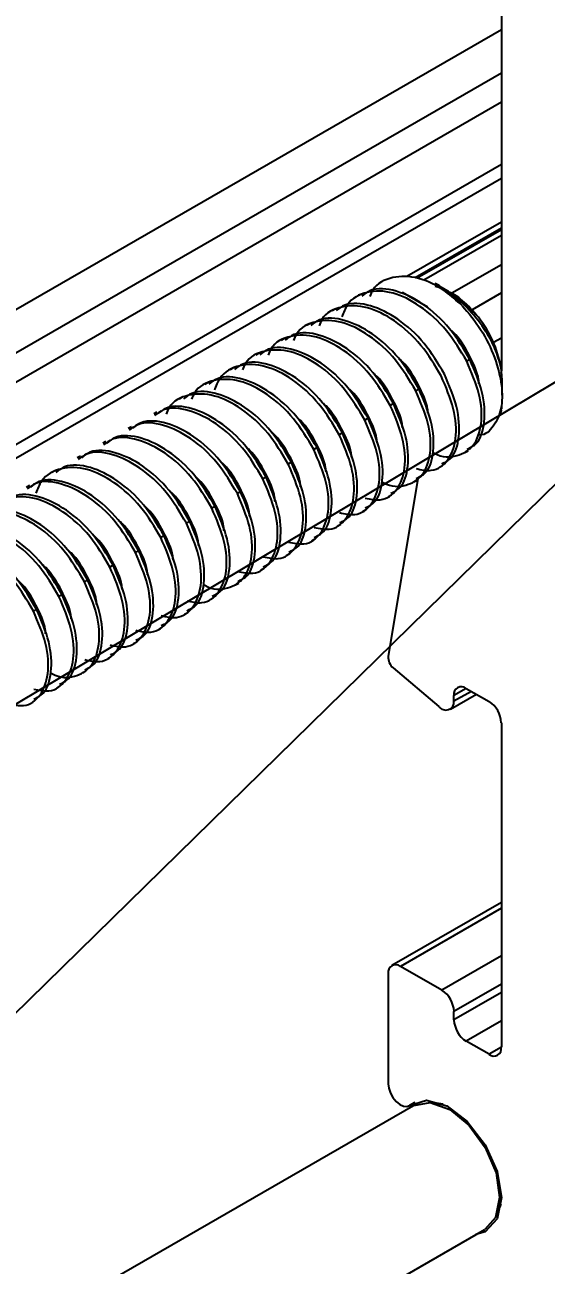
# Model space of a CAD drawing. Extents: x 0 to 10.8, y -12.5 to 0.
# Drawn here: x 6.45 to 6.902, y -9.091 to -8.014 of the extents above; entities that cross this region are included whole.
import ezdxf
from ezdxf import colors
from ezdxf.entities.mleader import LeaderData, LeaderLine
from ezdxf.math import Vec2, Vec3

# ---------------------------------------------------------------- set-up
doc = ezdxf.new("R2010")
doc.units = 0
doc.header["$LTSCALE"] = 0.5
doc.header["$MEASUREMENT"] = 0
for name, color, linetype in [('FAB DWG', 221, 'CONTINUOUS'), ('Hardware', 242, 'CONTINUOUS'), ('Housing', 150, 'CONTINUOUS')]:
    doc.layers.add(name, color=color, linetype=linetype)
doc.styles.get("Standard").update_dxf_attribs({"font": 'arial.ttf'})

msp = doc.modelspace()

# ---------------------------------------------------------------- linework, layer by layer
at = {"layer": 'Hardware', "linetype": 'Continuous', "lineweight": 25, "transparency": 16777216}
for p, q in [((6.811, -8.243), (6.8054, -8.2415)), ((6.809, -8.2407), (6.8056, -8.2388)), ((6.741, -8.2483), (6.7383, -8.2499)), ((6.8199, -8.2471), (6.8189, -8.2465)), ((6.7189, -8.2611), (6.7162, -8.2627)), ((6.6968, -8.2738), (6.6941, -8.2754)), ((6.6747, -8.2866), (6.672, -8.2882)), ((6.6526, -8.2994), (6.6499, -8.3009)), ((6.8356, -8.3048), (6.8329, -8.3063)), ((6.6305, -8.3121), (6.6278, -8.3137)), ((6.8636, -8.3226), (6.8626, -8.3114)), ((6.6084, -8.3249), (6.6057, -8.3265)), ((6.7914, -8.3303), (6.7887, -8.3319)), ((6.8636, -8.3358), (6.8636, -8.3226)), ((6.5863, -8.3376), (6.5836, -8.3392)), ((6.5643, -8.3504), (6.5615, -8.352)), ((6.7693, -8.343), (6.7666, -8.3446)), ((6.5422, -8.3631), (6.5394, -8.3647)), ((6.7473, -8.3558), (6.7445, -8.3574)), ((6.7252, -8.3685), (6.7224, -8.3701)), ((6.5201, -8.3759), (6.5173, -8.3775)), ((6.7031, -8.3813), (6.7003, -8.3829)), ((6.8313, -8.3856), (6.8341, -8.384)), ((6.498, -8.3886), (6.4952, -8.3902)), ((6.681, -8.394), (6.6782, -8.3956)), ((6.8092, -8.3983), (6.812, -8.3967)), ((6.4759, -8.4014), (6.4731, -8.403)), ((6.6589, -8.4068), (6.6561, -8.4084)), ((6.4538, -8.4142), (6.451, -8.4158)), ((6.7871, -8.4111), (6.7899, -8.4095)), ((6.6368, -8.4196), (6.634, -8.4212)), ((6.765, -8.4238), (6.7678, -8.4223)), ((6.6147, -8.4323), (6.6119, -8.4339)), ((6.7429, -8.4366), (6.7457, -8.435)), ((6.5926, -8.4451), (6.5898, -8.4467)), ((6.7208, -8.4494), (6.7236, -8.4478)), ((6.5705, -8.4578), (6.5677, -8.4594)), ((6.6987, -8.4621), (6.7015, -8.4605)), ((6.5484, -8.4706), (6.5456, -8.4722)), ((6.6766, -8.4749), (6.6794, -8.4733)), ((6.5263, -8.4833), (6.5235, -8.4849)), ((6.6545, -8.4876), (6.6573, -8.486)), ((6.5042, -8.4961), (6.5014, -8.4977)), ((6.6324, -8.5004), (6.6352, -8.4988)), ((6.4821, -8.5089), (6.4793, -8.5104)), ((6.6103, -8.5131), (6.6131, -8.5115)), ((6.46, -8.5216), (6.4572, -8.5232)), ((6.5882, -8.5259), (6.591, -8.5243)), ((6.5661, -8.5387), (6.5689, -8.5371)), ((6.544, -8.5514), (6.5468, -8.5498)), ((6.5219, -8.5642), (6.5247, -8.5626)), ((6.4999, -8.5769), (6.5026, -8.5753)), ((6.4778, -8.5897), (6.4805, -8.5881)), ((6.7866, -8.9524), (6.4829, -9.1277)), ((6.8586, -9.0478), (6.8626, -9.038)), ((6.5442, -9.2355), (6.8486, -9.0598))]:
    msp.add_line(p, q, dxfattribs=at)
at = {"layer": 'Hardware', "color": 7, "linetype": 'Continuous', "lineweight": 25, "transparency": 16777216}
msp.add_line((6.8125, -8.9512), (6.802, -8.9497), dxfattribs=at)
at = {"layer": 'Hardware', "linetype": 'Continuous', "lineweight": 25, "transparency": 16777216, "flags": 128}
for points in [[(6.8431, -8.2682), (6.826, -8.251), (6.8199, -8.2471)], [(6.7866, -8.9524), (6.787, -8.9522), (6.8013, -8.9497), (6.8181, -8.9557), (6.8349, -8.9695), (6.849, -8.9888), (6.8583, -9.0108), (6.8614, -9.032), (6.8579, -9.0493), (6.8486, -9.0598)]]:
    msp.add_lwpolyline(points, dxfattribs=at)
at = {"layer": 'Hardware', "linetype": 'Continuous', "lineweight": 25, "transparency": 16777216}
for centre, radius, start, end in [((6.7546, -8.3248), 0.1, 42.0033, 59.3244), ((6.7637, -8.3299), 0.1006, 10.5882, 37.8392)]:
    msp.add_arc(centre, radius, start, end, dxfattribs=at)
for points, knots in [([(6.8289, -8.2579), (6.8241, -8.2537), (6.8119, -8.2428), (6.7904, -8.2324), (6.7682, -8.2322), (6.7534, -8.2392), (6.7497, -8.2483), (6.7489, -8.2502)], [0, 0, 0, 0, 0.16022, 0.411249, 0.670367, 0.929485, 1, 1, 1, 1]), ([(6.8329, -8.3063), (6.8274, -8.2971), (6.8163, -8.2785), (6.7928, -8.2574), (6.7684, -8.2452), (6.746, -8.2448), (6.7302, -8.2531), (6.726, -8.2641), (6.7246, -8.2677)], [0, 0, 0, 0, 0.179913, 0.364561, 0.54189, 0.724932, 0.907975, 1, 1, 1, 1]), ([(6.8356, -8.3048), (6.8302, -8.2956), (6.8191, -8.2769), (6.7955, -8.2556), (6.7714, -8.244), (6.7521, -8.242), (6.7442, -8.2479), (6.7418, -8.2497)], [0, 0, 0, 0, 0.223495, 0.452872, 0.673155, 0.900538, 1, 1, 1, 1]), ([(6.8626, -8.3114), (6.8611, -8.3061), (6.8582, -8.2954), (6.8479, -8.2769), (6.8333, -8.2592), (6.8192, -8.2463), (6.8107, -8.2422), (6.8087, -8.2412)], [0, 0, 0, 0, 0.213265, 0.426, 0.668379, 0.92368, 1, 1, 1, 1]), ([(6.8135, -8.3175), (6.8081, -8.3083), (6.797, -8.2897), (6.7734, -8.2684), (6.7493, -8.2568), (6.73, -8.2547), (6.7221, -8.2606), (6.7197, -8.2624)], [0, 0, 0, 0, 0.223495, 0.452871, 0.673155, 0.900537, 1, 1, 1, 1]), ([(6.8431, -8.2682), (6.8386, -8.2629), (6.8309, -8.254), (6.8222, -8.249), (6.8187, -8.247)], [0, 0, 0, 0, 0.596898, 1, 1, 1, 1]), ([(6.8235, -8.2518), (6.8243, -8.2521), (6.8312, -8.2552), (6.8375, -8.2621), (6.8431, -8.2682)], [0, 0, 0, 0, 0.113986, 1, 1, 1, 1]), ([(6.8108, -8.3191), (6.8053, -8.3099), (6.7942, -8.2912), (6.7707, -8.2701), (6.7462, -8.2579), (6.724, -8.2578), (6.7093, -8.2646), (6.7056, -8.2736), (6.7048, -8.2755)], [0, 0, 0, 0, 0.188232, 0.381419, 0.566947, 0.758453, 0.94996, 1, 1, 1, 1]), ([(6.8289, -8.2579), (6.8345, -8.2646), (6.846, -8.2784), (6.8579, -8.3032), (6.864, -8.3273), (6.8636, -8.3484), (6.8566, -8.3631), (6.8492, -8.3705), (6.8439, -8.3704), (6.8439, -8.3704)], [0, 0, 0, 0, 0.1654669, 0.3370474, 0.5062527, 0.6709022, 0.8355712, 0.9983218, 1, 1, 1, 1]), ([(6.7887, -8.3319), (6.7832, -8.3227), (6.7721, -8.304), (6.7486, -8.2829), (6.7241, -8.2706), (6.7019, -8.2705), (6.6872, -8.2774), (6.6835, -8.2864), (6.6827, -8.2883)], [0, 0, 0, 0, 0.188232, 0.381419, 0.566947, 0.758453, 0.94996, 1, 1, 1, 1]), ([(6.7914, -8.3303), (6.786, -8.3211), (6.7749, -8.3024), (6.7513, -8.2812), (6.7272, -8.2695), (6.7079, -8.2675), (6.7, -8.2734), (6.6976, -8.2752)], [0, 0, 0, 0, 0.223495, 0.452872, 0.673155, 0.900538, 1, 1, 1, 1]), ([(6.7666, -8.3446), (6.7611, -8.3354), (6.75, -8.3168), (6.7265, -8.2956), (6.702, -8.2834), (6.6798, -8.2833), (6.6651, -8.2901), (6.6614, -8.2992), (6.6606, -8.301)], [0, 0, 0, 0, 0.188232, 0.381419, 0.566947, 0.758453, 0.94996, 1, 1, 1, 1]), ([(6.7693, -8.343), (6.7639, -8.3338), (6.7528, -8.3152), (6.7292, -8.2939), (6.7051, -8.2823), (6.6858, -8.2802), (6.6779, -8.2862), (6.6755, -8.288)], [0, 0, 0, 0, 0.223495, 0.452872, 0.673155, 0.900538, 1, 1, 1, 1]), ([(6.8435, -8.3259), (6.8434, -8.3247), (6.8429, -8.3172), (6.8353, -8.301), (6.8262, -8.2854), (6.8194, -8.2795), (6.8183, -8.2786)], [0, 0, 0, 0, 0.085019, 0.505219, 0.925416, 1, 1, 1, 1]), ([(6.7445, -8.3574), (6.739, -8.3482), (6.7279, -8.3295), (6.7044, -8.3084), (6.6799, -8.2962), (6.6577, -8.296), (6.643, -8.3029), (6.6393, -8.3119), (6.6385, -8.3138)], [0, 0, 0, 0, 0.188232, 0.381419, 0.566947, 0.758453, 0.94996, 1, 1, 1, 1]), ([(6.7473, -8.3558), (6.7418, -8.3466), (6.7307, -8.328), (6.7071, -8.3067), (6.683, -8.2951), (6.6637, -8.293), (6.6558, -8.2989), (6.6534, -8.3007)], [0, 0, 0, 0, 0.223495, 0.452871, 0.673155, 0.900537, 1, 1, 1, 1]), ([(6.7224, -8.3701), (6.7169, -8.3609), (6.7058, -8.3423), (6.6823, -8.3212), (6.6579, -8.309), (6.6355, -8.3086), (6.6197, -8.3168), (6.6155, -8.3278), (6.6141, -8.3315)], [0, 0, 0, 0, 0.179913, 0.364562, 0.54189, 0.724933, 0.907975, 1, 1, 1, 1]), ([(6.7252, -8.3685), (6.7197, -8.3593), (6.7086, -8.3407), (6.685, -8.3194), (6.6609, -8.3078), (6.6416, -8.3058), (6.6337, -8.3117), (6.6314, -8.3135)], [0, 0, 0, 0, 0.223495, 0.452872, 0.673155, 0.900538, 1, 1, 1, 1]), ([(6.7993, -8.3515), (6.7992, -8.3502), (6.7987, -8.3427), (6.7911, -8.3265), (6.782, -8.3109), (6.7752, -8.305), (6.7741, -8.3041)], [0, 0, 0, 0, 0.085019, 0.505219, 0.925416, 1, 1, 1, 1]), ([(6.8036, -8.3852), (6.804, -8.3855), (6.8115, -8.3902), (6.8251, -8.3895), (6.8397, -8.381), (6.8468, -8.3614), (6.8452, -8.3352), (6.8369, -8.3159), (6.8329, -8.3063)], [0, 0, 0, 0, 0.010571, 0.210034, 0.409497, 0.602734, 0.803946, 1, 1, 1, 1]), ([(6.8333, -8.3826), (6.8362, -8.3812), (6.844, -8.3774), (6.8493, -8.3595), (6.848, -8.3337), (6.8397, -8.3143), (6.8356, -8.3048)], [0, 0, 0, 0, 0.1596846, 0.4346705, 0.7210048, 1, 1, 1, 1]), ([(6.7031, -8.3813), (6.6976, -8.3721), (6.6865, -8.3535), (6.6629, -8.3322), (6.6388, -8.3206), (6.6195, -8.3185), (6.6116, -8.3244), (6.6093, -8.3262)], [0, 0, 0, 0, 0.223495, 0.452872, 0.673155, 0.900538, 1, 1, 1, 1]), ([(6.7772, -8.3642), (6.7771, -8.363), (6.7766, -8.3555), (6.769, -8.3393), (6.7599, -8.3237), (6.7531, -8.3178), (6.752, -8.3169)], [0, 0, 0, 0, 0.085019, 0.505219, 0.925416, 1, 1, 1, 1]), ([(6.7889, -8.3994), (6.7935, -8.4004), (6.8049, -8.4028), (6.8175, -8.3933), (6.8247, -8.3743), (6.8231, -8.3479), (6.8148, -8.3286), (6.8108, -8.3191)], [0, 0, 0, 0, 0.145788, 0.361473, 0.570426, 0.788001, 1, 1, 1, 1]), ([(6.8112, -8.3954), (6.8141, -8.394), (6.822, -8.3901), (6.8272, -8.3723), (6.8259, -8.3464), (6.8176, -8.3271), (6.8135, -8.3175)], [0, 0, 0, 0, 0.1596843, 0.4346705, 0.7210048, 1, 1, 1, 1]), ([(6.681, -8.394), (6.6755, -8.3849), (6.6644, -8.3662), (6.6408, -8.3449), (6.6167, -8.3333), (6.5974, -8.3313), (6.5895, -8.3372), (6.5872, -8.339)], [0, 0, 0, 0, 0.223495, 0.452871, 0.673155, 0.900537, 1, 1, 1, 1]), ([(6.7003, -8.3829), (6.6948, -8.3737), (6.6837, -8.355), (6.6602, -8.3339), (6.6357, -8.3217), (6.6135, -8.3215), (6.5988, -8.3284), (6.5951, -8.3374), (6.5943, -8.3393)], [0, 0, 0, 0, 0.188232, 0.381419, 0.566947, 0.758453, 0.94996, 1, 1, 1, 1]), ([(6.7551, -8.377), (6.755, -8.3757), (6.7545, -8.3682), (6.7469, -8.3521), (6.7378, -8.3364), (6.731, -8.3305), (6.73, -8.3296)], [0, 0, 0, 0, 0.0850186, 0.5052193, 0.9254167, 1, 1, 1, 1]), ([(6.7594, -8.4107), (6.7598, -8.411), (6.7673, -8.4158), (6.7809, -8.415), (6.7955, -8.4066), (6.8026, -8.3869), (6.801, -8.3607), (6.7927, -8.3414), (6.7887, -8.3319)], [0, 0, 0, 0, 0.010571, 0.210034, 0.409497, 0.602734, 0.803946, 1, 1, 1, 1]), ([(6.7891, -8.4081), (6.792, -8.4067), (6.7999, -8.4029), (6.8051, -8.385), (6.8038, -8.3592), (6.7955, -8.3398), (6.7914, -8.3303)], [0, 0, 0, 0, 0.159684, 0.43467, 0.721005, 1, 1, 1, 1]), ([(6.6782, -8.3956), (6.6727, -8.3864), (6.6616, -8.3678), (6.6381, -8.3467), (6.6136, -8.3344), (6.5914, -8.3343), (6.5767, -8.3412), (6.573, -8.3502), (6.5722, -8.3521)], [0, 0, 0, 0, 0.188232, 0.381419, 0.566947, 0.758453, 0.94996, 1, 1, 1, 1]), ([(6.733, -8.3897), (6.7329, -8.3885), (6.7324, -8.381), (6.7248, -8.3648), (6.7157, -8.3492), (6.7089, -8.3433), (6.7079, -8.3424)], [0, 0, 0, 0, 0.085019, 0.505219, 0.925416, 1, 1, 1, 1]), ([(6.6561, -8.4084), (6.6506, -8.3992), (6.6396, -8.3806), (6.616, -8.3593), (6.5919, -8.3477), (6.5725, -8.3456), (6.5647, -8.3515), (6.5623, -8.3533)], [0, 0, 0, 0, 0.223495, 0.452872, 0.673155, 0.900538, 1, 1, 1, 1]), ([(6.6589, -8.4068), (6.6534, -8.3976), (6.6423, -8.379), (6.6187, -8.3577), (6.5946, -8.3461), (6.5753, -8.344), (6.5675, -8.3499), (6.5651, -8.3517)], [0, 0, 0, 0, 0.223495, 0.452872, 0.673155, 0.900538, 1, 1, 1, 1]), ([(6.7448, -8.425), (6.7493, -8.4259), (6.7607, -8.4283), (6.7733, -8.4189), (6.7805, -8.3998), (6.7789, -8.3734), (6.7706, -8.3541), (6.7666, -8.3446)], [0, 0, 0, 0, 0.145788, 0.361473, 0.570426, 0.788001, 1, 1, 1, 1]), ([(6.767, -8.4209), (6.7699, -8.4195), (6.7778, -8.4156), (6.783, -8.3978), (6.7817, -8.3719), (6.7734, -8.3526), (6.7693, -8.343)], [0, 0, 0, 0, 0.1596846, 0.4346705, 0.7210048, 1, 1, 1, 1]), ([(6.634, -8.4212), (6.6285, -8.412), (6.6175, -8.3933), (6.5939, -8.3721), (6.5698, -8.3604), (6.5504, -8.3584), (6.5426, -8.3643), (6.5402, -8.3661)], [0, 0, 0, 0, 0.223495, 0.452872, 0.673155, 0.900538, 1, 1, 1, 1]), ([(6.6368, -8.4196), (6.6313, -8.4104), (6.6202, -8.3917), (6.5966, -8.3705), (6.5725, -8.3588), (6.5532, -8.3568), (6.5454, -8.3627), (6.543, -8.3645)], [0, 0, 0, 0, 0.223495, 0.452872, 0.673155, 0.900538, 1, 1, 1, 1]), ([(6.7109, -8.4025), (6.7108, -8.4012), (6.7103, -8.3937), (6.7027, -8.3776), (6.6936, -8.3619), (6.6868, -8.356), (6.6858, -8.3552)], [0, 0, 0, 0, 0.085019, 0.505219, 0.925416, 1, 1, 1, 1]), ([(6.7227, -8.4377), (6.7272, -8.4387), (6.7386, -8.4411), (6.7512, -8.4316), (6.7584, -8.4125), (6.7568, -8.3862), (6.7486, -8.3669), (6.7445, -8.3574)], [0, 0, 0, 0, 0.145788, 0.361473, 0.570426, 0.788001, 1, 1, 1, 1]), ([(6.7449, -8.4336), (6.7478, -8.4322), (6.7557, -8.4284), (6.7609, -8.4105), (6.7596, -8.3847), (6.7513, -8.3653), (6.7473, -8.3558)], [0, 0, 0, 0, 0.1596843, 0.4346705, 0.7210048, 1, 1, 1, 1]), ([(6.6119, -8.4339), (6.6064, -8.4247), (6.5954, -8.4061), (6.5718, -8.3848), (6.5477, -8.3732), (6.5283, -8.3711), (6.5205, -8.377), (6.5181, -8.3788)], [0, 0, 0, 0, 0.223495, 0.452872, 0.673155, 0.900538, 1, 1, 1, 1]), ([(6.6147, -8.4323), (6.6092, -8.4231), (6.5981, -8.4045), (6.5745, -8.3832), (6.5505, -8.3716), (6.5311, -8.3695), (6.5233, -8.3754), (6.5209, -8.3773)], [0, 0, 0, 0, 0.223495, 0.452871, 0.673155, 0.900537, 1, 1, 1, 1]), ([(6.6888, -8.4152), (6.6887, -8.414), (6.6882, -8.4065), (6.6806, -8.3903), (6.6715, -8.3747), (6.6647, -8.3688), (6.6637, -8.3679)], [0, 0, 0, 0, 0.0850186, 0.5052193, 0.9254167, 1, 1, 1, 1]), ([(6.7006, -8.4505), (6.7051, -8.4514), (6.7165, -8.4539), (6.7291, -8.4444), (6.7363, -8.4253), (6.7347, -8.3989), (6.7265, -8.3797), (6.7224, -8.3701)], [0, 0, 0, 0, 0.145789, 0.361474, 0.570426, 0.788001, 1, 1, 1, 1]), ([(6.7228, -8.4464), (6.7257, -8.445), (6.7336, -8.4411), (6.7388, -8.4233), (6.7375, -8.3974), (6.7292, -8.3781), (6.7252, -8.3685)], [0, 0, 0, 0, 0.159684, 0.43467, 0.721005, 1, 1, 1, 1]), ([(6.5898, -8.4467), (6.5843, -8.4375), (6.5733, -8.4188), (6.5497, -8.3976), (6.5256, -8.3859), (6.5063, -8.3839), (6.4984, -8.3898), (6.496, -8.3916)], [0, 0, 0, 0, 0.223495, 0.452872, 0.673155, 0.900538, 1, 1, 1, 1]), ([(6.5926, -8.4451), (6.5871, -8.4359), (6.576, -8.4173), (6.5524, -8.396), (6.5284, -8.3844), (6.509, -8.3823), (6.5012, -8.3882), (6.4988, -8.39)], [0, 0, 0, 0, 0.223495, 0.452872, 0.673155, 0.900538, 1, 1, 1, 1]), ([(6.6667, -8.428), (6.6666, -8.4267), (6.6661, -8.4192), (6.6585, -8.4031), (6.6494, -8.3874), (6.6426, -8.3816), (6.6416, -8.3807)], [0, 0, 0, 0, 0.085019, 0.505219, 0.925416, 1, 1, 1, 1]), ([(6.6785, -8.4632), (6.683, -8.4642), (6.6944, -8.4666), (6.707, -8.4571), (6.7142, -8.438), (6.7126, -8.4117), (6.7044, -8.3924), (6.7003, -8.3829)], [0, 0, 0, 0, 0.145788, 0.361473, 0.570426, 0.788001, 1, 1, 1, 1]), ([(6.7007, -8.4592), (6.7036, -8.4577), (6.7115, -8.4539), (6.7167, -8.4361), (6.7154, -8.4102), (6.7071, -8.3908), (6.7031, -8.3813)], [0, 0, 0, 0, 0.1596846, 0.4346705, 0.7210048, 1, 1, 1, 1]), ([(6.5705, -8.4578), (6.565, -8.4486), (6.5539, -8.43), (6.5303, -8.4087), (6.5063, -8.3971), (6.4869, -8.395), (6.4791, -8.401), (6.4767, -8.4028)], [0, 0, 0, 0, 0.223495, 0.452872, 0.673155, 0.900538, 1, 1, 1, 1]), ([(6.6446, -8.4408), (6.6445, -8.4395), (6.644, -8.432), (6.6364, -8.4158), (6.6273, -8.4002), (6.6205, -8.3943), (6.6195, -8.3934)], [0, 0, 0, 0, 0.085019, 0.505219, 0.925416, 1, 1, 1, 1]), ([(6.6564, -8.476), (6.6609, -8.477), (6.6723, -8.4794), (6.6849, -8.4699), (6.6921, -8.4508), (6.6905, -8.4245), (6.6823, -8.4052), (6.6782, -8.3956)], [0, 0, 0, 0, 0.145788, 0.361473, 0.570426, 0.788001, 1, 1, 1, 1]), ([(6.6786, -8.4719), (6.6815, -8.4705), (6.6894, -8.4667), (6.6947, -8.4488), (6.6933, -8.423), (6.685, -8.4036), (6.681, -8.394)], [0, 0, 0, 0, 0.1596843, 0.4346705, 0.7210048, 1, 1, 1, 1]), ([(6.5677, -8.4594), (6.5622, -8.4502), (6.5512, -8.4316), (6.5277, -8.4104), (6.5032, -8.3983), (6.4808, -8.3979), (6.4651, -8.4061), (6.4608, -8.4171), (6.4594, -8.4208)], [0, 0, 0, 0, 0.179913, 0.364561, 0.54189, 0.724932, 0.907975, 1, 1, 1, 1]), ([(6.6225, -8.4535), (6.6224, -8.4522), (6.6219, -8.4447), (6.6143, -8.4286), (6.6052, -8.413), (6.5984, -8.4071), (6.5974, -8.4062)], [0, 0, 0, 0, 0.0850186, 0.5052193, 0.9254167, 1, 1, 1, 1]), ([(6.6565, -8.4847), (6.6594, -8.4833), (6.6673, -8.4794), (6.6726, -8.4616), (6.6712, -8.4357), (6.6629, -8.4164), (6.6589, -8.4068)], [0, 0, 0, 0, 0.159684, 0.43467, 0.721005, 1, 1, 1, 1]), ([(6.5456, -8.4722), (6.5402, -8.463), (6.5291, -8.4444), (6.5055, -8.4231), (6.4814, -8.4115), (6.4621, -8.4094), (6.4542, -8.4153), (6.4518, -8.4171)], [0, 0, 0, 0, 0.223495, 0.452872, 0.673155, 0.900538, 1, 1, 1, 1]), ([(6.5484, -8.4706), (6.5429, -8.4614), (6.5318, -8.4428), (6.5082, -8.4215), (6.4842, -8.4099), (6.4648, -8.4078), (6.457, -8.4137), (6.4546, -8.4155)], [0, 0, 0, 0, 0.223495, 0.452871, 0.673155, 0.900537, 1, 1, 1, 1]), ([(6.6343, -8.4887), (6.6388, -8.4897), (6.6502, -8.4921), (6.6628, -8.4826), (6.67, -8.4636), (6.6684, -8.4372), (6.6602, -8.4179), (6.6561, -8.4084)], [0, 0, 0, 0, 0.145789, 0.361473, 0.570426, 0.788001, 1, 1, 1, 1]), ([(6.5235, -8.4849), (6.518, -8.4757), (6.507, -8.4571), (6.4835, -8.436), (6.459, -8.4237), (6.4367, -8.4236), (6.422, -8.4305), (6.4183, -8.4395), (6.4175, -8.4413)], [0, 0, 0, 0, 0.1882323, 0.3814187, 0.566947, 0.7584535, 0.94996, 1, 1, 1, 1]), ([(6.5263, -8.4833), (6.5208, -8.4741), (6.5097, -8.4555), (6.4861, -8.4342), (6.4621, -8.4226), (6.4427, -8.4206), (6.4349, -8.4265), (6.4325, -8.4283)], [0, 0, 0, 0, 0.223495, 0.452872, 0.673155, 0.900538, 1, 1, 1, 1]), ([(6.6004, -8.4663), (6.6003, -8.465), (6.5998, -8.4575), (6.5922, -8.4414), (6.5831, -8.4257), (6.5763, -8.4198), (6.5753, -8.4189)], [0, 0, 0, 0, 0.085019, 0.505219, 0.925416, 1, 1, 1, 1]), ([(6.6047, -8.5), (6.6051, -8.5003), (6.6127, -8.5051), (6.6262, -8.5043), (6.6408, -8.4959), (6.6479, -8.4762), (6.6463, -8.45), (6.6381, -8.4307), (6.634, -8.4212)], [0, 0, 0, 0, 0.010571, 0.210034, 0.409497, 0.602734, 0.803946, 1, 1, 1, 1]), ([(6.6344, -8.4974), (6.6373, -8.496), (6.6452, -8.4922), (6.6505, -8.4743), (6.6491, -8.4485), (6.6408, -8.4291), (6.6368, -8.4196)], [0, 0, 0, 0, 0.1596846, 0.4346705, 0.7210048, 1, 1, 1, 1]), ([(6.5014, -8.4977), (6.496, -8.4885), (6.4849, -8.4699), (6.4613, -8.4486), (6.4372, -8.437), (6.4179, -8.4349), (6.41, -8.4408), (6.4076, -8.4426)], [0, 0, 0, 0, 0.223495, 0.452872, 0.673155, 0.900538, 1, 1, 1, 1]), ([(6.5042, -8.4961), (6.4987, -8.4869), (6.4876, -8.4683), (6.464, -8.447), (6.44, -8.4354), (6.4206, -8.4333), (6.4128, -8.4392), (6.4104, -8.441)], [0, 0, 0, 0, 0.223495, 0.452872, 0.673155, 0.900538, 1, 1, 1, 1]), ([(6.5783, -8.479), (6.5782, -8.4778), (6.5777, -8.4703), (6.5701, -8.4541), (6.561, -8.4385), (6.5542, -8.4326), (6.5532, -8.4317)], [0, 0, 0, 0, 0.085019, 0.505219, 0.925416, 1, 1, 1, 1]), ([(6.5901, -8.5142), (6.5946, -8.5152), (6.606, -8.5176), (6.6186, -8.5082), (6.6258, -8.4891), (6.6242, -8.4627), (6.616, -8.4434), (6.6119, -8.4339)], [0, 0, 0, 0, 0.145788, 0.361473, 0.570426, 0.788001, 1, 1, 1, 1]), ([(6.6123, -8.5102), (6.6152, -8.5088), (6.6231, -8.5049), (6.6284, -8.4871), (6.627, -8.4612), (6.6187, -8.4419), (6.6147, -8.4323)], [0, 0, 0, 0, 0.1596843, 0.4346705, 0.7210048, 1, 1, 1, 1]), ([(6.4793, -8.5104), (6.4739, -8.5012), (6.4628, -8.4826), (6.4393, -8.4615), (6.4148, -8.4492), (6.3925, -8.4491), (6.3779, -8.456), (6.3741, -8.465), (6.3733, -8.4669)], [0, 0, 0, 0, 0.188232, 0.381419, 0.566947, 0.758453, 0.94996, 1, 1, 1, 1]), ([(6.4821, -8.5089), (6.4766, -8.4997), (6.4655, -8.481), (6.4419, -8.4598), (6.4179, -8.4481), (6.3985, -8.4461), (6.3907, -8.452), (6.3883, -8.4538)], [0, 0, 0, 0, 0.223495, 0.452871, 0.673155, 0.900537, 1, 1, 1, 1]), ([(6.5562, -8.4918), (6.5561, -8.4905), (6.5556, -8.483), (6.548, -8.4669), (6.5389, -8.4512), (6.5321, -8.4453), (6.5311, -8.4445)], [0, 0, 0, 0, 0.0850186, 0.5052193, 0.9254167, 1, 1, 1, 1]), ([(6.568, -8.527), (6.5726, -8.528), (6.5839, -8.5304), (6.5966, -8.5209), (6.6037, -8.5018), (6.6021, -8.4755), (6.5939, -8.4562), (6.5898, -8.4467)], [0, 0, 0, 0, 0.145789, 0.361473, 0.570426, 0.788001, 1, 1, 1, 1]), ([(6.5902, -8.5229), (6.5931, -8.5215), (6.601, -8.5177), (6.6063, -8.4998), (6.6049, -8.474), (6.5967, -8.4546), (6.5926, -8.4451)], [0, 0, 0, 0, 0.159684, 0.43467, 0.721005, 1, 1, 1, 1]), ([(6.46, -8.5216), (6.4545, -8.5124), (6.4435, -8.4938), (6.4198, -8.4725), (6.3958, -8.4609), (6.3764, -8.4588), (6.3686, -8.4647), (6.3662, -8.4665)], [0, 0, 0, 0, 0.223495, 0.452872, 0.673155, 0.900538, 1, 1, 1, 1]), ([(6.5341, -8.5045), (6.534, -8.5033), (6.5335, -8.4958), (6.5259, -8.4796), (6.5168, -8.464), (6.51, -8.4581), (6.509, -8.4572)], [0, 0, 0, 0, 0.085019, 0.505219, 0.925416, 1, 1, 1, 1]), ([(6.5459, -8.5398), (6.5505, -8.5407), (6.5618, -8.5432), (6.5745, -8.5337), (6.5816, -8.5146), (6.58, -8.4882), (6.5718, -8.4689), (6.5677, -8.4594)], [0, 0, 0, 0, 0.145788, 0.361473, 0.570426, 0.788001, 1, 1, 1, 1]), ([(6.5681, -8.5357), (6.571, -8.5343), (6.5789, -8.5304), (6.5842, -8.5126), (6.5828, -8.4867), (6.5746, -8.4674), (6.5705, -8.4578)], [0, 0, 0, 0, 0.1596846, 0.4346705, 0.7210048, 1, 1, 1, 1]), ([(6.4572, -8.5232), (6.4518, -8.514), (6.4407, -8.4954), (6.4172, -8.4742), (6.3927, -8.462), (6.3704, -8.4619), (6.3558, -8.4687), (6.352, -8.4777), (6.3513, -8.4796)], [0, 0, 0, 0, 0.1882323, 0.3814187, 0.566947, 0.7584535, 0.94996, 1, 1, 1, 1]), ([(6.512, -8.5173), (6.512, -8.516), (6.5114, -8.5085), (6.5038, -8.4924), (6.4948, -8.4767), (6.4879, -8.4709), (6.4869, -8.47)], [0, 0, 0, 0, 0.085019, 0.505219, 0.925416, 1, 1, 1, 1]), ([(6.546, -8.5485), (6.5489, -8.547), (6.5568, -8.5432), (6.5621, -8.5254), (6.5607, -8.4995), (6.5525, -8.4801), (6.5484, -8.4706)], [0, 0, 0, 0, 0.1596843, 0.4346705, 0.7210048, 1, 1, 1, 1]), ([(6.4899, -8.53), (6.4899, -8.5288), (6.4893, -8.5213), (6.4818, -8.5051), (6.4727, -8.4895), (6.4658, -8.4836), (6.4648, -8.4827)], [0, 0, 0, 0, 0.0850186, 0.5052193, 0.9254167, 1, 1, 1, 1]), ([(6.5238, -8.5525), (6.5284, -8.5535), (6.5397, -8.5559), (6.5524, -8.5464), (6.5595, -8.5273), (6.5579, -8.501), (6.5497, -8.4817), (6.5456, -8.4722)], [0, 0, 0, 0, 0.145788, 0.361473, 0.570426, 0.788001, 1, 1, 1, 1]), ([(6.5017, -8.5653), (6.5063, -8.5662), (6.5176, -8.5687), (6.5303, -8.5592), (6.5374, -8.5401), (6.5358, -8.5138), (6.5276, -8.4945), (6.5235, -8.4849)], [0, 0, 0, 0, 0.145789, 0.361473, 0.570426, 0.788001, 1, 1, 1, 1]), ([(6.5239, -8.5612), (6.5268, -8.5598), (6.5347, -8.556), (6.54, -8.5381), (6.5386, -8.5123), (6.5304, -8.4929), (6.5263, -8.4833)], [0, 0, 0, 0, 0.159684, 0.43467, 0.721005, 1, 1, 1, 1]), ([(6.4678, -8.5428), (6.4678, -8.5415), (6.4672, -8.534), (6.4597, -8.5179), (6.4506, -8.5022), (6.4437, -8.4964), (6.4427, -8.4955)], [0, 0, 0, 0, 0.085019, 0.505219, 0.925416, 1, 1, 1, 1]), ([(6.4721, -8.5766), (6.4725, -8.5768), (6.4801, -8.5816), (6.4936, -8.5808), (6.5083, -8.5724), (6.5153, -8.5527), (6.5137, -8.5265), (6.5055, -8.5072), (6.5014, -8.4977)], [0, 0, 0, 0, 0.010571, 0.210034, 0.409497, 0.602734, 0.803946, 1, 1, 1, 1]), ([(6.5018, -8.574), (6.5047, -8.5726), (6.5126, -8.5687), (6.5179, -8.5509), (6.5165, -8.525), (6.5083, -8.5057), (6.5042, -8.4961)], [0, 0, 0, 0, 0.1596846, 0.4346705, 0.7210048, 1, 1, 1, 1]), ([(6.4575, -8.5908), (6.4621, -8.5918), (6.4734, -8.5942), (6.4861, -8.5847), (6.4932, -8.5656), (6.4916, -8.5393), (6.4834, -8.52), (6.4793, -8.5104)], [0, 0, 0, 0, 0.145788, 0.361473, 0.570426, 0.788001, 1, 1, 1, 1]), ([(6.4797, -8.5867), (6.4826, -8.5853), (6.4905, -8.5815), (6.4958, -8.5636), (6.4944, -8.5378), (6.4862, -8.5184), (6.4821, -8.5089)], [0, 0, 0, 0, 0.159684, 0.434671, 0.721005, 1, 1, 1, 1]), ([(6.4354, -8.6035), (6.44, -8.6045), (6.4513, -8.6069), (6.464, -8.5974), (6.4711, -8.5784), (6.4695, -8.552), (6.4613, -8.5327), (6.4572, -8.5232)], [0, 0, 0, 0, 0.145789, 0.361473, 0.570426, 0.788001, 1, 1, 1, 1]), ([(6.4576, -8.5995), (6.4605, -8.5981), (6.4684, -8.5942), (6.4737, -8.5764), (6.4723, -8.5505), (6.4641, -8.5312), (6.46, -8.5216)], [0, 0, 0, 0, 0.1596846, 0.4346705, 0.7210048, 1, 1, 1, 1])]:
    msp.add_open_spline(points, degree=3, knots=knots, dxfattribs=at)
at = {"layer": 'Housing', "linetype": 'Continuous', "lineweight": 25, "transparency": 16777216}
for p, q in [((6.8629, -7.6702), (6.8629, -8.3147)), ((6.8629, -8.0186), (5.5817, -8.7581)), ((6.8629, -8.0563), (5.6144, -8.777)), ((6.8629, -8.0816), (5.6257, -8.7958)), ((6.8629, -8.1357), (5.6257, -8.8499)), ((5.6174, -8.8663), (6.8629, -8.1473)), ((6.8629, -8.1856), (6.781, -8.2328)), ((6.8629, -8.1907), (6.7882, -8.2338)), ((6.8629, -8.1922), (6.79, -8.2342)), ((6.8629, -8.1972), (6.7958, -8.2359)), ((6.8629, -8.2225), (6.8179, -8.2485)), ((6.7992, -8.2593), (6.7773, -8.2466)), ((6.8629, -8.247), (6.8375, -8.2617)), ((6.8629, -8.2862), (6.8561, -8.2901)), ((6.8629, -8.3107), (6.8625, -8.311)), ((6.8629, -8.3475), (6.8625, -8.3477)), ((6.8629, -8.3456), (6.8629, -8.3475)), ((6.7906, -8.4085), (6.7648, -8.5624)), ((6.7691, -8.5724), (6.8088, -8.6059)), ((6.8324, -8.5902), (6.8218, -8.5963)), ((6.8324, -8.5902), (6.8523, -8.6016)), ((6.8187, -8.6083), (6.8413, -8.5953)), ((6.8369, -8.5928), (6.8218, -8.6014)), ((6.8218, -8.6014), (6.8218, -8.5963)), ((6.8629, -8.62), (6.8629, -8.9017)), ((6.8629, -8.776), (6.7679, -8.8308)), ((6.8629, -8.7811), (6.7754, -8.8315)), ((6.8629, -8.8224), (6.8112, -8.8522)), ((6.7648, -8.8377), (6.7648, -8.9333)), ((6.8112, -8.8522), (6.7754, -8.8315)), ((6.8629, -8.8469), (6.8218, -8.8706)), ((6.8629, -8.8543), (6.8218, -8.878)), ((6.8218, -8.878), (6.8218, -8.8706)), ((6.8629, -8.8788), (6.8324, -8.8964)), ((6.8523, -8.9078), (6.8324, -8.8964)), ((6.8629, -8.9017), (6.8523, -8.9078)), ((6.7829, -8.9524), (6.7882, -8.9494)), ((6.788, -8.9495), (6.7834, -8.9521))]:
    msp.add_line(p, q, dxfattribs=at)
at = {"layer": 'Housing', "linetype": 'Continuous', "lineweight": 25, "transparency": 16777216, "flags": 128}
for points in [[(6.7648, -8.9333), (6.7653, -8.9372), (6.7667, -8.9414), (6.7689, -8.9453), (6.7717, -8.9488), (6.7748, -8.9513), (6.778, -8.9528), (6.781, -8.9531), (6.7834, -8.9521)], [(6.7834, -8.9521), (6.7979, -8.9476), (6.8155, -8.9526), (6.8334, -8.9662), (6.8488, -8.9863), (6.8592, -9.0095), (6.8629, -9.0322), (6.8592, -9.0506), (6.8488, -9.0619), (6.8407, -9.0643)]]:
    msp.add_lwpolyline(points, dxfattribs=at)
at = {"layer": 'Housing', "linetype": 'Continuous', "lineweight": 25, "transparency": 16777216}
for centre, radius, start, end in [((6.8564, -8.3485), 0.00655, 312.1737, 9.2141), ((6.7767, -8.5632), 0.0119, 176.1758, 230.4245), ((6.8283, -8.5953), 0.00655, 50.7971, 189.2137), ((6.8148, -8.602), 0.00707, 212.7326, 4.9528), ((6.8398, -8.6211), 0.0231, 2.6053, 57.3947), ((6.7713, -8.8366), 0.00655, 50.7964, 189.2143), ((6.7988, -8.8716), 0.0231, 2.6054, 57.3947), ((6.8449, -8.877), 0.0231, 182.6056, 237.3944), ((6.8564, -8.9028), 0.00655, 230.7962, 9.2144)]:
    msp.add_arc(centre, radius, start, end, dxfattribs=at)

# ---------------------------------------------------------------- leaders
at = {"layer": 'FAB DWG', "transparency": 16777216}
ml = msp.add_multileader_mtext('Standard', dxfattribs=at)
ml.set_content('"T" MUST BE FACING \\PTOWARDS CONNECTION', color=256)
ml.set_leader_properties()
ml.build(insert=Vec2(0, 0))
ml.multileader.update_dxf_attribs({"dogleg_length": 0.36, "arrow_head_size": 0.35})
ctx = ml.context
ctx.base_point, ctx.char_height, ctx.arrow_head_size, ctx.landing_gap_size, ctx.plane_origin = Vec3(5.4453, -10.203), 0.25, 0.35, 0.09, Vec3(6.7192, -13.8166)
notes = []
notes.append((ctx, [(1, (1, 1, 0), (5.0853, -10.203), (1, 0), 0.36, [(1, [(4.2716, -9.9012), (7.1409, -8.186)], 0, [])])]))
ctx.mtext.insert, ctx.mtext.flow_direction = Vec3(5.5353, -10.0759), 5
for ctx, leaders in notes:
    for number, flags, end, landing, length, lines in leaders:
        leader = LeaderData()
        leader.index, (leader.has_last_leader_line, leader.has_dogleg_vector, leader.attachment_direction) = number, flags
        leader.last_leader_point, leader.dogleg_vector, leader.dogleg_length = Vec3(end), Vec3(landing), length
        for number, points, colour, breaks in lines:
            line = LeaderLine()
            line.index, line.vertices, line.color, line.breaks = number, Vec3.list(points), colors.encode_raw_color(colour), breaks
            leader.lines.append(line)
        ctx.leaders.append(leader)

doc.saveas('drawing.dxf')
